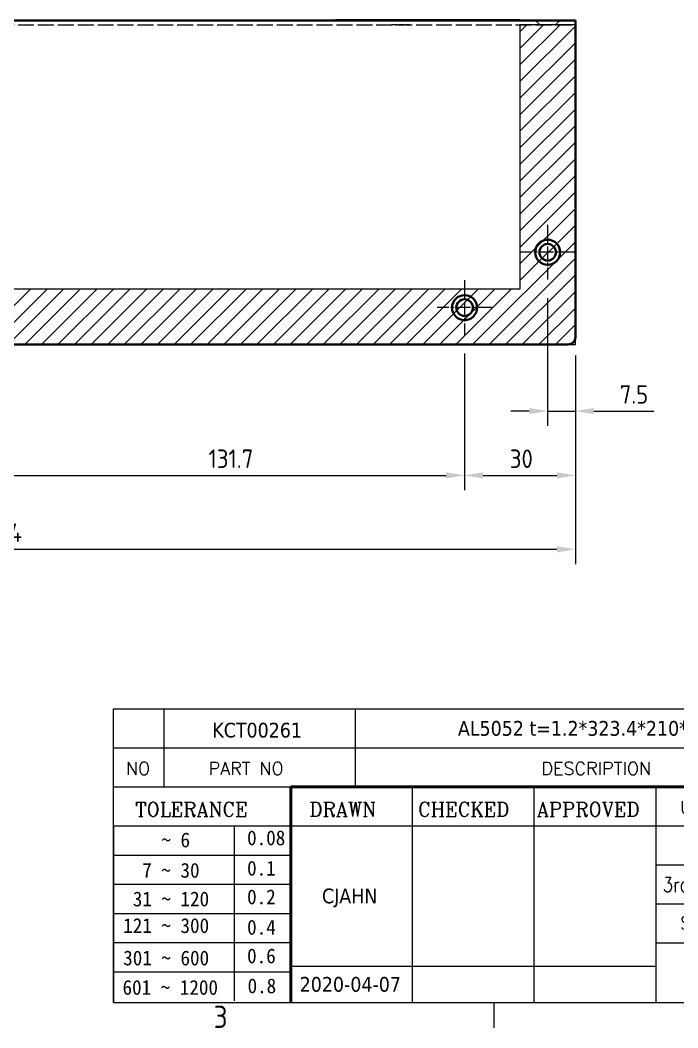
# Model space of a CAD drawing. Header units: millimetres. Extents: x 0 to 1188, y 0 to 840.
# Drawn here: x 762.7 to 940.8, y 13.2 to 286 of the extents above; entities that cross this region are included whole.
import ezdxf
from ezdxf.enums import TextEntityAlignment as Align

# ---------------------------------------------------------------- set-up
doc = ezdxf.new("R2010")
doc.units = ezdxf.units.MM
doc.header["$LTSCALE"] = 2
doc.linetypes.add('CHAIN', pattern=[0.35429999999999995, 0.2362, -0.0295, 0.0591, -0.0295])
doc.linetypes.add('DASHED', pattern=[0.2067, 0.1654, -0.0413])
doc.layers.get('0').update_dxf_attribs({"color": 3, "lineweight": 25})
for name, color, linetype, lineweight in [('가려진 것(ISO)', 2, 'DASHED', 18), ('가시적인 것(ISO)', 3, 'Continuous', 40), ('경계(ISO)', 7, 'Continuous', 25), ('스케치 형상(ISO)', 3, 'Continuous', 25), ('제목(ISO)', 5, 'Continuous', 50), ('중심 표식(ISO)', 1, 'Continuous', 25), ('치수(ISO)', 2, 'Continuous', 25), ('해치(ISO)', 7, 'Continuous', 18)]:
    doc.layers.add(name, color=color, linetype=linetype, lineweight=lineweight)
doc.styles.add('HAN_291', font='')
doc.styles.add('HAN_370', font='', dxfattribs={"width": 2})
doc.styles.add('RC_284', font='ROMANC.shx')
doc.styles.add('RC_287', font='ROMANC.shx')
doc.styles.add('RC_292', font='ROMANC.shx')
doc.styles.add('ROMANT_294', font='romant.shx')
doc.styles.add('문자 텍스트_PSTEK_POSCO', font='isocp.shx')
doc.styles.add('치수 텍스트_PSTEK_POSCO', font='isocp.shx')
doc.styles.add('텍스트 스타일198', font='tahoma.ttf')
doc.styles.add('텍스트 스타일333', font='ROMANC.shx', dxfattribs={"width": 0.800000011920929})
doc.styles.get('HAN_291').set_extended_font_data('GulimChe')
doc.styles.get('HAN_370').set_extended_font_data('GulimChe')
doc.dimstyles.new('치수_PSTEK_POSCO', dxfattribs={"dimscale": 2, "dimtxt": 2.5, "dimasz": 2.5, "dimexe": 2, "dimexo": 2.5, "dimgap": 1, "dimtad": 1, "dimrnd": 1e-08, "dimdsep": 46, "dimtxsty": '치수 텍스트_PSTEK_POSCO', "dimcen": 0.09, "dimdle": 10, "dimclrd": 7, "dimclre": 7, "dimclrt": 2, "dimadec": 1, "dimazin": 2, "dimtfac": 1, "dimtmove": 0, "dimatfit": 3, "dimfxl": 0, "dimtolj": 1, "dimlwd": -1, "dimlwe": -1, "dimarcsym": 0})

# ---------------------------------------------------------------- blocks, each defined once
blk = doc.blocks.new('경계 Default Border')
at = {"layer": '경계(ISO)'}
blk.add_line((445.4999923706055, 10), (445.4999923706055, 6.599999666213989), dxfattribs=at)
at = {"layer": '경계(ISO)', "color": 2, "insert": (407.5435395229536, 6.57139439638704), "char_height": 3.00000011920929, "attachment_point": 7, "style": '문자 텍스트_PSTEK_POSCO'}
blk.add_mtext('3', dxfattribs=at)
blk = doc.blocks.new('제목 블록 PSTEK')
for color, points in [(252, [(317.2195697678507, 17.0593801673321), (322.0326348870767, 21.62682475217465), (322.2781991042243, 21.94392121864296), (317.0471853425802, 16.97985676345368), (318.7512090904202, 16.1899260703855), (316.0018030350395, 12.71868385740789), (316.3356552234328, 13.00206718743325), (318.9235935156908, 16.2694494742633)]), (5, [(321.6183518841322, 17.4193704504104), (319.5281351041078, 18.24969419629727), (322.4505835294948, 22.02344462252142), (317.2195697678507, 17.0593801673321), (318.9235935156908, 16.2694494742633), (316.1741874603099, 12.79820726128571)]), (1, [(324.4839107253602, 19.60711530335299), (325.2419748254881, 19.60711530335299), (325.2419748254881, 20.25857663940324), (321.2266040451076, 20.25857663940324), (321.2266040451076, 19.60711530335299), (321.9846681452406, 19.60711530335299), (321.9846681452406, 15.3430047401139), (324.4839107253602, 15.3430047401139)]), (252, [(321.9846681452406, 19.60711530335299), (321.4042753185749, 19.60711530335299), (321.4042753185749, 19.45905590879572), (321.9846681452406, 19.45905590879572)]), (252, [(324.6615819988275, 19.45905590879572), (325.4196460989604, 19.45905590879572), (325.4196460989604, 20.11051724484596), (325.2419748254881, 20.11051724484596), (325.2419748254881, 19.60711530335299), (324.4839107253602, 19.60711530335299), (324.4839107253602, 15.3430047401139), (322.1623394187076, 15.3430047401139), (322.1623394187076, 15.19494534555726), (324.6615819988275, 15.19494534555726)]), (1, [(329.2277337269622, 20.25857663940324), (325.65654113025, 20.25857663940324), (325.65654113025, 15.3430047401139), (329.3580259941756, 15.3430047401139), (329.3580259941756, 15.9944660761648), (328.1137701654877, 15.9944660761648), (328.1137701654877, 17.56360607323003), (329.2277337269622, 17.56360607323003), (329.2277337269622, 18.25543873810179), (328.1137701654877, 18.25543873810179), (328.1137701654877, 19.60711530335299), (329.2277337269622, 19.60711530335299)]), (252, [(328.2914414389548, 19.45905590879572), (329.4054050004294, 19.45905590879572), (329.4054050004294, 20.11051724484596), (329.2277337269622, 20.11051724484596), (329.2277337269622, 19.60711530335299), (328.1137701654877, 19.60711530335299), (328.1137701654877, 18.25543873810179), (328.2914414389548, 18.25543873810179)]), (1, [(332.3312149849806, 20.25857663940324), (329.8592894925411, 20.25857663940324), (329.8592894925411, 15.3430047401139), (332.3312149849806, 15.3430047401139), (332.3312149849806, 17.4318630164523), (333.0701931098801, 15.3430047401139), (335.4855464857051, 15.3430047401139), (334.2514536401189, 19.30614745124769), (335.4379594596742, 20.25857663940324), (334.3071782107978, 20.25857663940324), (332.3312149849806, 18.99741471888304)]), (252, [(332.5088862584528, 20.1105172448466), (332.3312149849806, 20.1105172448466), (332.3312149849806, 18.99741471888368), (332.5088862584528, 19.11081371413894)]), (252, [(335.6156307331414, 20.11051724484596), (335.2535118015555, 20.11051724484596), (334.2514536401189, 19.30614745124769), (335.4855464857051, 15.3430047401139), (333.1954852176545, 15.3430047401139), (333.2478643833523, 15.19494534555726), (335.6632177591723, 15.19494534555726), (334.4291249135862, 19.15808805669106)]), (252, [(328.2914414389548, 17.41554667867274), (329.4054050004294, 17.41554667867274), (329.4054050004294, 18.10737934354514), (329.2277337269622, 18.10737934354514), (329.2277337269622, 17.56360607323003), (328.1137701654877, 17.56360607323003), (328.1137701654877, 15.9944660761648), (328.2914414389548, 15.9944660761648)]), (252, [(332.5088862584528, 16.92964231796647), (332.3312149849806, 17.43186301645164), (332.3312149849806, 15.3430047401139), (330.0369607660135, 15.3430047401139), (330.0369607660135, 15.19494534555726), (332.5088862584528, 15.19494534555726)]), (252, [(329.5356972676428, 15.8464066816075), (329.3580259941756, 15.8464066816075), (329.3580259941756, 15.3430047401139), (325.8342124037171, 15.3430047401139), (325.8342124037171, 15.19494534555726), (329.5356972676428, 15.19494534555726)])]:
    blk.add_hatch(color=color).paths.add_polyline_path(points)
h = blk.add_hatch(color=1)
edge = h.paths.add_edge_path(flags=0)
edge.add_line((314.2242174273352, 19.60711530335299), (314.2242174273352, 17.00126995915134))
edge.add_line((314.2242174273352, 17.00126995915134), (314.3485873187598, 17.00126995915134))
edge.add_arc((314.3485873187598, 17.6527312952023), 0.6514613360509371, 270, 360)
edge.add_line((315.0000486548106, 17.6527312952023), (315.0000486548106, 18.95565396730211))
edge.add_arc((314.3485873187598, 18.95565396730212), 0.6514613360508712, 0, 90)
edge.add_line((314.3485873187598, 19.60711530335299), (314.2242174273352, 19.60711530335299))
edge = h.paths.add_edge_path()
edge.add_arc((314.9847713324306, 18.28938669179658), 1.969189947606664, 269.9999999999959, 450)
edge.add_line((314.9847713324306, 20.25857663940318), (311.7664314776902, 20.25857663940324))
edge.add_line((311.7664314776902, 20.25857663940324), (311.7664314776902, 15.3430047401139))
edge.add_line((311.7664314776902, 15.3430047401139), (314.2242174273352, 15.3430047401139))
edge.add_line((314.2242174273352, 15.3430047401139), (314.2242174273352, 16.32019674418991))
edge.add_line((314.2242174273352, 16.32019674418991), (314.9847713324307, 16.32019674418991))
h = blk.add_hatch(color=252)
edge = h.paths.add_edge_path()
edge.add_arc((314.9847713324309, 18.28938669179657), 1.969189947606666, 270, 406.8278729790604)
edge.add_arc((315.1624426058984, 18.1413272972396), 1.969189947606962, -90, 53.560984836317004, ccw=False)
edge.add_line((315.1624426058984, 16.17213734963263), (314.4018887008024, 16.17213734963263))
edge.add_line((314.4018887008024, 16.17213734963263), (314.4018887008024, 15.19494534555726))
edge.add_line((314.4018887008024, 15.19494534555726), (311.9441027511573, 15.19494534555726))
edge.add_line((311.9441027511573, 15.19494534555726), (311.9441027511573, 15.3430047401139))
edge.add_line((311.9441027511573, 15.3430047401139), (314.2242174273352, 15.3430047401139))
edge.add_line((314.2242174273352, 15.3430047401139), (314.2242174273352, 16.32019674418991))
edge.add_line((314.2242174273352, 16.32019674418991), (314.9847713324309, 16.32019674418991))
h = blk.add_hatch(color=252)
edge = h.paths.add_edge_path()
edge.add_line((314.4018887008024, 19.45905590879572), (314.5262585922315, 19.45905590879572))
edge.add_arc((314.5262585922314, 18.80759457274939), 0.6514613360463194, 60.4189348879147, 90.00000000000318, ccw=False)
edge.add_arc((314.3485873187602, 18.95565396730057), 0.6514613360524251, 39.96992292766206, 90.00000000009999)
edge.add_line((314.3485873187591, 19.60711530335307), (314.2242174273352, 19.60711530335298))
edge.add_line((314.2242174273352, 19.60711530335299), (314.2242174273352, 17.00126995915134))
edge.add_line((314.2242174273352, 17.00126995915134), (314.3485873187591, 17.00126995915134))
edge.add_arc((314.3485873187568, 17.652731295233), 0.6514613360816299, 270.0000000002, 274.6930825552478)
edge.add_line((314.4018887008024, 17.0034541317032), (314.4018887008024, 19.45905590879572))
at = {"layer": '해치(ISO)'}
h = blk.add_hatch(color=140, dxfattribs=at)
edge = h.paths.add_edge_path()
edge.add_ellipse((330.3660919371412, 20.15576403068321), major_axis=(9.100907360794343, 0), ratio=0.4069904968023172, start_angle=301.3098473703837, end_angle=507.7436900681698)
edge.add_ellipse((331.5340919371412, 20.4634168429492), major_axis=(-9.82350664112931, 0), ratio=0.3942600559756514, start_angle=111.51207141178469, end_angle=334.47025347086895, ccw=False)
edge.add_line((335.1363447531188, 16.8601935978785), (335.0955236905705, 16.99119398620872))
at = {"color": 180}
for p, q in [((182.475792979055, 11.79100474011392), (182.4757929790549, 51.56524660363496)), ((182.4757929790549, 51.56524660363496), (372.4757929537551, 51.56524660363496)), ((189.2651435055721, 51.56524660363496), (189.2651435055722, 41.00524660363494)), ((215.2152739891528, 41.00524660363494), (215.2152739891528, 51.56524660363496)), ((280.8758854511282, 51.56524660363496), (280.8758854511282, 41.00524660363494)), ((310.0881549537552, 51.56524660363496), (310.0881549537553, 41.00524660363494)), ((316.9044520275131, 51.56524660363496), (316.9044520275127, 41.00524660363494)), ((338.4566026226726, 51.56524660363496), (338.4566026226727, 41.00524660363494)), ((372.4757929537551, 51.56524660363496), (372.4757929537551, 11.79100474011389)), ((182.475792979055, 46.2852466036349), (372.4757929537551, 46.28524660363492)), ((182.475792979055, 41.00524660363493), (206.451475290024, 41.00524660363493)), ((222.9401812389276, 11.79100474011392), (222.9401812389276, 41.00524660363494)), ((239.4288871878316, 11.79100474011392), (239.4288871878316, 41.00524660363494)), ((255.9175931367356, 11.79100474011392), (255.9175931367356, 41.00524660363494)), ((268.6918866058747, 41.00524660363494), (268.6918866058747, 30.44524660363498)), ((280.8758854511282, 41.00524660363494), (280.8758854511282, 25.16524660363502)), ((310.088154953755, 41.00524660363494), (310.088154953755, 11.79100474011392)), ((182.475792979055, 35.72524660363497), (206.451475290024, 35.72524660363497)), ((198.8621818849491, 12.02524660363491), (198.8621818849491, 35.72524660363497)), ((206.451475290024, 35.72524660363497), (372.4757929537551, 35.72524660363497)), ((182.475792979055, 31.77524660363492), (206.451475290024, 31.77524660363492)), ((255.917593136736, 30.44524660363498), (372.4757929537552, 30.44524660363501)), ((182.475792979055, 27.82524660363487), (206.451475290024, 27.82524660363487)), ((255.9175931367359, 25.16524660363502), (372.4757929537552, 25.165246603635)), ((268.6918866058744, 25.16524660363502), (268.6918866058744, 11.79100474011392)), ((182.475792979055, 23.87524660363505), (206.451475290024, 23.87524660363505)), ((182.475792979055, 19.92524660363478), (206.451475290024, 19.92524660363478)), ((255.9175931367359, 19.88524660363481), (310.0881549537553, 19.88524660363481)), ((206.451475290024, 16.74100474011396), (255.9175931367359, 16.74100474011396)), ((182.475792979055, 15.97524660363496), (206.451475290024, 15.97524660363496)), ((182.475792979055, 11.79100474011392), (372.4757929537551, 11.79100474011389))]:
    blk.add_line(p, q, dxfattribs=at)
at = {"color": 7, "lineweight": 50}
for p, q in [((206.4514752900237, 11.79100474011392), (206.4514752900237, 41.00524660363494)), ((206.451475290024, 41.00524660363494), (372.4757929537551, 41.00524660363496))]:
    blk.add_line(p, q, dxfattribs=at)
at = {"color": 7}
for p, q in [((322.2781991042243, 21.94392121864296), (317.0471853425802, 16.97985676345368)), ((322.4505835294948, 22.02344462252142), (317.2195697678507, 17.0593801673321)), ((319.5281351041078, 18.24969419629727), (322.4505835294948, 22.02344462252142)), ((322.0326348870767, 21.62682475217465), (322.2781991042243, 21.94392121864296)), ((317.2195697678507, 17.0593801673321), (322.0326348870767, 21.62682475217465)), ((311.7664314776902, 20.25900474011391), (311.7664314776902, 15.34300474011391)), ((314.9847713324309, 20.25857663940324), (311.7664314776902, 20.25857663940324)), ((314.9847713324309, 20.25857663940324), (311.7664314776902, 20.25857663940324)), ((311.7664314776902, 20.25857663940324), (311.7664314776902, 15.3430047401139)), ((314.2242174273352, 17.00126995915134), (314.2242174273352, 19.60711530335299)), ((314.2242174273352, 19.60711530335299), (314.3485873187591, 19.60711530335299)), ((314.3485873187591, 19.60711530335299), (314.2242174273352, 19.60711530335299)), ((314.2242174273352, 19.60711530335299), (314.2242174273352, 17.00126995915134)), ((314.2242174273352, 17.00126995915134), (314.2242174273352, 19.60711530335299)), ((314.2242174273352, 19.60711530335299), (314.3485873187591, 19.60711530335299)), ((314.4018887008024, 19.45905590879572), (314.5262585922314, 19.45905590879572)), ((314.4018887008024, 17.0034541317032), (314.4018887008024, 19.45905590879572)), ((325.2419748254881, 20.25857663940324), (321.2266040451076, 20.25857663940324)), ((321.2266040451076, 20.25857663940324), (321.2266040451076, 19.60711530335299)), ((325.2419748254881, 20.25857663940324), (321.2266040451076, 20.25857663940324)), ((321.2266040451076, 20.25857663940324), (321.2266040451076, 19.60711530335299)), ((321.2266040451076, 19.60711530335299), (321.9846681452406, 19.60711530335299)), ((321.2266040451076, 19.60711530335299), (321.9846681452406, 19.60711530335299)), ((321.4042753185749, 19.60711530335299), (321.4042753185749, 19.45905590879572)), ((321.9846681452406, 19.60711530335299), (321.4042753185749, 19.60711530335299)), ((321.4042753185749, 19.45905590879572), (321.9846681452406, 19.45905590879572)), ((321.9846681452406, 19.60711530335299), (321.9846681452406, 15.3430047401139)), ((321.9846681452406, 19.45905590879572), (321.9846681452406, 19.60711530335299)), ((321.9846681452406, 19.60711530335299), (321.9846681452406, 15.3430047401139)), ((324.4839107253602, 19.60711530335299), (325.2419748254881, 19.60711530335299)), ((324.4839107253602, 15.3430047401139), (324.4839107253602, 19.60711530335299)), ((325.2419748254881, 19.60711530335299), (324.4839107253602, 19.60711530335299)), ((324.4839107253602, 19.60711530335299), (324.4839107253602, 15.3430047401139)), ((324.4839107253602, 19.60711530335299), (325.2419748254881, 19.60711530335299)), ((324.4839107253602, 15.3430047401139), (324.4839107253602, 19.60711530335299)), ((324.6615819988275, 19.45905590879572), (325.4196460989604, 19.45905590879572)), ((324.6615819988275, 15.19494534555726), (324.6615819988275, 19.45905590879572)), ((325.2419748254881, 19.60711530335299), (325.2419748254881, 20.25857663940324)), ((325.2419748254881, 19.60711530335299), (325.2419748254881, 20.25857663940324)), ((325.4196460989604, 20.11051724484596), (325.2419748254881, 20.11051724484596)), ((325.2419748254881, 20.11051724484596), (325.2419748254881, 19.60711530335299)), ((325.4196460989604, 19.45905590879572), (325.4196460989604, 20.11051724484596)), ((329.2277337269622, 20.25857663940324), (325.65654113025, 20.25857663940324)), ((325.65654113025, 20.25857663940324), (325.65654113025, 15.3430047401139)), ((325.65654113025, 20.25857663940324), (325.65654113025, 15.3430047401139)), ((329.2277337269622, 20.25857663940324), (325.65654113025, 20.25857663940324)), ((328.1137701654877, 18.25543873810179), (328.1137701654877, 19.60711530335299)), ((328.1137701654877, 19.60711530335299), (329.2277337269622, 19.60711530335299)), ((329.2277337269622, 19.60711530335299), (328.1137701654877, 19.60711530335299)), ((328.1137701654877, 19.60711530335299), (328.1137701654877, 18.25543873810179)), ((328.1137701654877, 18.25543873810179), (328.1137701654877, 19.60711530335299)), ((328.1137701654877, 19.60711530335299), (329.2277337269622, 19.60711530335299)), ((328.2914414389548, 18.25543873810179), (328.2914414389548, 19.45905590879572)), ((328.2914414389548, 19.45905590879572), (329.4054050004294, 19.45905590879572)), ((329.2277337269622, 19.60711530335299), (329.2277337269622, 20.25857663940324)), ((329.2277337269622, 19.60711530335299), (329.2277337269622, 20.25857663940324)), ((329.4054050004294, 20.11051724484596), (329.2277337269622, 20.11051724484596)), ((329.2277337269622, 20.11051724484596), (329.2277337269622, 19.60711530335299)), ((329.4054050004294, 19.45905590879572), (329.4054050004294, 20.11051724484596)), ((332.3312149849806, 20.25857663940324), (329.8592894925411, 20.25857663940324)), ((329.8592894925411, 20.25857663940324), (329.8592894925411, 15.3430047401139)), ((329.8592894925411, 20.25857663940324), (329.8592894925411, 15.3430047401139)), ((332.3312149849806, 20.25857663940324), (329.8592894925411, 20.25857663940324)), ((334.3071782107978, 20.25857663940324), (332.3312149849806, 18.99741471888304)), ((332.3312149849806, 18.99741471888304), (332.3312149849806, 20.25857663940324)), ((334.3071782107978, 20.25857663940324), (332.3312149849806, 18.99741471888304)), ((332.3312149849806, 18.99741471888304), (332.3312149849806, 20.25857663940324)), ((332.5088862584528, 20.1105172448466), (332.3312149849806, 20.1105172448466)), ((332.3312149849806, 20.1105172448466), (332.3312149849806, 18.99741471888368)), ((332.3312149849806, 18.99741471888368), (332.5088862584528, 19.11081371413894)), ((332.5088862584528, 19.11081371413894), (332.5088862584528, 20.1105172448466)), ((334.2514536401189, 19.30614745124769), (335.4379594596742, 20.25857663940324)), ((334.2514536401189, 19.30614745124769), (335.4379594596742, 20.25857663940324)), ((335.2535118015555, 20.11051724484596), (334.2514536401189, 19.30614745124769)), ((335.4855464857051, 15.3430047401139), (334.2514536401189, 19.30614745124769)), ((334.2514536401189, 19.30614745124769), (335.4855464857051, 15.3430047401139)), ((335.4855464857051, 15.3430047401139), (334.2514536401189, 19.30614745124769)), ((335.4379594596742, 20.25857663940324), (334.3071782107978, 20.25857663940324)), ((335.4379594596742, 20.25857663940324), (334.3071782107978, 20.25857663940324)), ((334.4291249135862, 19.15808805669104), (335.6156307331414, 20.11051724484596)), ((335.6632177591723, 15.19494534555726), (334.4291249135862, 19.15808805669104)), ((335.6156307331414, 20.11051724484596), (335.2535118015555, 20.11051724484596)), ((315.0000486548106, 18.95565396730275), (315.0000486548106, 17.65273129520161)), ((315.0000486548106, 18.95565396730275), (315.0000486548106, 17.65273129520161)), ((321.6183518841322, 17.4193704504104), (319.5281351041078, 18.24969419629727)), ((329.2277337269622, 18.25543873810179), (328.1137701654877, 18.25543873810179)), ((328.1137701654877, 18.25543873810179), (328.2914414389548, 18.25543873810179)), ((329.2277337269622, 18.25543873810179), (328.1137701654877, 18.25543873810179)), ((329.2277337269622, 17.56360607323003), (329.2277337269622, 18.25543873810179)), ((329.2277337269622, 17.56360607323003), (329.2277337269622, 18.25543873810179)), ((329.4054050004294, 18.10737934354514), (329.2277337269622, 18.10737934354514)), ((329.2277337269622, 18.10737934354514), (329.2277337269622, 17.56360607323003)), ((329.4054050004294, 17.41554667867274), (329.4054050004294, 18.10737934354514)), ((314.3485873187591, 17.00126995915134), (314.2242174273352, 17.00126995915134)), ((314.2242174273352, 17.00126995915134), (314.3485873187591, 17.00126995915134)), ((314.3485873187591, 17.00126995915134), (314.2242174273352, 17.00126995915134)), ((316.1741874603099, 12.79820726128571), (321.6183518841322, 17.4193704504104)), ((317.0471853425802, 16.97985676345368), (318.7512090904202, 16.1899260703855)), ((318.9235935156908, 16.2694494742633), (317.2195697678507, 17.0593801673321)), ((317.2195697678507, 17.0593801673321), (318.9235935156908, 16.2694494742633)), ((328.1137701654877, 17.56360607323003), (329.2277337269622, 17.56360607323003)), ((328.1137701654877, 15.9944660761648), (328.1137701654877, 17.56360607323003)), ((329.2277337269622, 17.56360607323003), (328.1137701654877, 17.56360607323003)), ((328.1137701654877, 17.56360607323003), (328.1137701654877, 15.9944660761648)), ((328.1137701654877, 17.56360607323003), (329.2277337269622, 17.56360607323003)), ((328.1137701654877, 15.9944660761648), (328.1137701654877, 17.56360607323003)), ((328.2914414389548, 15.9944660761648), (328.2914414389548, 17.41554667867274)), ((328.2914414389548, 17.41554667867274), (329.4054050004294, 17.41554667867274)), ((332.3312149849806, 17.4318630164523), (333.0701931098801, 15.3430047401139)), ((332.3312149849806, 15.3430047401139), (332.3312149849806, 17.4318630164523)), ((332.5088862584528, 16.92964231796647), (332.3312149849806, 17.43186301645164)), ((332.3312149849806, 17.43186301645164), (332.3312149849806, 15.3430047401139)), ((332.3312149849806, 17.4318630164523), (333.0701931098801, 15.3430047401139)), ((332.3312149849806, 15.3430047401139), (332.3312149849806, 17.4318630164523)), ((332.5088862584528, 15.19494534555726), (332.5088862584528, 16.92964231796647)), ((345.0447381189468, 17.50375595811051), (344.9867755289346, 17.689895936919)), ((311.7664314776902, 15.3430047401139), (314.2242174273352, 15.3430047401139)), ((311.7664314776902, 15.3430047401139), (314.2242174273352, 15.3430047401139)), ((314.2242174273352, 15.3430047401139), (311.9441027511573, 15.3430047401139)), ((311.9441027511573, 15.3430047401139), (311.9441027511573, 15.19494534555726)), ((311.9441027511573, 15.19494534555726), (314.4018887008024, 15.19494534555726)), ((314.2242174273352, 16.32019674418991), (314.9847713324309, 16.32019674418991)), ((314.2242174273352, 15.3430047401139), (314.2242174273352, 16.32019674418991)), ((314.9847713324309, 16.32019674418991), (314.2242174273352, 16.32019674418991)), ((314.2242174273352, 16.32019674418991), (314.2242174273352, 15.3430047401139)), ((314.2242174273352, 16.32019674418991), (314.9847713324309, 16.32019674418991)), ((314.2242174273352, 15.3430047401139), (314.2242174273352, 16.32019674418991)), ((314.4018887008024, 16.17213734963263), (315.162442605898, 16.17213734963263)), ((314.4018887008024, 15.19494534555726), (314.4018887008024, 16.17213734963263)), ((318.7512090904202, 16.1899260703855), (316.0018030350395, 12.71868385740789)), ((318.9235935156908, 16.2694494742633), (316.1741874603099, 12.79820726128571)), ((316.3356552234328, 13.00206718743325), (318.9235935156908, 16.2694494742633)), ((321.9846681452406, 15.3430047401139), (324.4839107253602, 15.3430047401139)), ((321.9846681452406, 15.3430047401139), (324.4839107253602, 15.3430047401139)), ((324.4839107253602, 15.3430047401139), (322.1623394187076, 15.3430047401139)), ((322.1623394187076, 15.3430047401139), (322.1623394187076, 15.19494534555726)), ((322.1623394187076, 15.19494534555726), (324.6615819988275, 15.19494534555726)), ((325.65654113025, 15.3430047401139), (329.3580259941756, 15.3430047401139)), ((325.65654113025, 15.3430047401139), (329.3580259941756, 15.3430047401139)), ((329.3580259941756, 15.3430047401139), (325.8342124037171, 15.3430047401139)), ((325.8342124037171, 15.3430047401139), (325.8342124037171, 15.19494534555726)), ((325.8342124037171, 15.19494534555726), (329.5356972676428, 15.19494534555726)), ((329.3580259941756, 15.9944660761648), (328.1137701654877, 15.9944660761648)), ((328.1137701654877, 15.9944660761648), (328.2914414389548, 15.9944660761648)), ((329.3580259941756, 15.9944660761648), (328.1137701654877, 15.9944660761648)), ((329.3580259941756, 15.3430047401139), (329.3580259941756, 15.9944660761648)), ((329.3580259941756, 15.3430047401139), (329.3580259941756, 15.9944660761648)), ((329.5356972676428, 15.8464066816075), (329.3580259941756, 15.8464066816075)), ((329.3580259941756, 15.8464066816075), (329.3580259941756, 15.3430047401139)), ((329.5356972676428, 15.19494534555726), (329.5356972676428, 15.8464066816075)), ((329.8592894925411, 15.3430047401139), (332.3312149849806, 15.3430047401139)), ((329.8592894925411, 15.3430047401139), (332.3312149849806, 15.3430047401139)), ((332.3312149849806, 15.3430047401139), (330.0369607660135, 15.3430047401139)), ((330.0369607660135, 15.3430047401139), (330.0369607660135, 15.19494534555726)), ((330.0369607660135, 15.19494534555726), (332.5088862584528, 15.19494534555726)), ((333.0701931098801, 15.3430047401139), (335.4855464857051, 15.3430047401139)), ((333.0701931098801, 15.3430047401139), (335.4855464857051, 15.3430047401139)), ((335.4855464857051, 15.3430047401139), (333.1954852176545, 15.3430047401139)), ((333.1954852176545, 15.3430047401139), (333.2478643833523, 15.19494534555726)), ((333.2478643833523, 15.19494534555726), (335.6632177591723, 15.19494534555726)), ((316.0018030350395, 12.71868385740789), (316.3356552234328, 13.00206718743325))]:
    blk.add_line(p, q, dxfattribs=at)
at = {"color": 5}
for p, q in [((322.4505835294948, 22.02344462252142), (317.2195697678507, 17.0593801673321)), ((319.5281351041078, 18.24969419629727), (322.4505835294948, 22.02344462252142)), ((321.6183518841322, 17.4193704504104), (319.5281351041078, 18.24969419629727)), ((316.1741874603099, 12.79820726128571), (321.6183518841322, 17.4193704504104)), ((317.2195697678507, 17.0593801673321), (318.9235935156908, 16.2694494742633)), ((318.9235935156908, 16.2694494742633), (316.1741874603099, 12.79820726128571))]:
    blk.add_line(p, q, dxfattribs=at)
at = {"color": 1}
for p, q in [((314.9847713324309, 20.25857663940324), (311.7664314776902, 20.25857663940324)), ((311.7664314776902, 20.25857663940324), (311.7664314776902, 15.3430047401139)), ((314.2242174273352, 17.00126995915134), (314.2242174273352, 19.60711530335299)), ((314.2242174273352, 19.60711530335299), (314.3485873187591, 19.60711530335299)), ((325.2419748254881, 20.25857663940324), (321.2266040451076, 20.25857663940324)), ((321.2266040451076, 20.25857663940324), (321.2266040451076, 19.60711530335299)), ((321.2266040451076, 19.60711530335299), (321.9846681452406, 19.60711530335299)), ((321.9846681452406, 19.60711530335299), (321.9846681452406, 15.3430047401139)), ((324.4839107253602, 19.60711530335299), (325.2419748254881, 19.60711530335299)), ((324.4839107253602, 15.3430047401139), (324.4839107253602, 19.60711530335299)), ((325.2419748254881, 19.60711530335299), (325.2419748254881, 20.25857663940324)), ((329.2277337269622, 20.25857663940324), (325.65654113025, 20.25857663940324)), ((325.65654113025, 20.25857663940324), (325.65654113025, 15.3430047401139)), ((328.1137701654877, 18.25543873810179), (328.1137701654877, 19.60711530335299)), ((328.1137701654877, 19.60711530335299), (329.2277337269622, 19.60711530335299)), ((329.2277337269622, 19.60711530335299), (329.2277337269622, 20.25857663940324)), ((332.3312149849806, 20.25857663940324), (329.8592894925411, 20.25857663940324)), ((329.8592894925411, 20.25857663940324), (329.8592894925411, 15.3430047401139)), ((334.3071782107978, 20.25857663940324), (332.3312149849806, 18.99741471888304)), ((332.3312149849806, 18.99741471888304), (332.3312149849806, 20.25857663940324)), ((334.2514536401189, 19.30614745124769), (335.4379594596742, 20.25857663940324)), ((335.4855464857051, 15.3430047401139), (334.2514536401189, 19.30614745124769)), ((335.4379594596742, 20.25857663940324), (334.3071782107978, 20.25857663940324)), ((315.0000486548106, 18.95565396730275), (315.0000486548106, 17.65273129520161)), ((329.2277337269622, 18.25543873810179), (328.1137701654877, 18.25543873810179)), ((329.2277337269622, 17.56360607323003), (329.2277337269622, 18.25543873810179)), ((314.3485873187591, 17.00126995915134), (314.2242174273352, 17.00126995915134)), ((328.1137701654877, 17.56360607323003), (329.2277337269622, 17.56360607323003)), ((328.1137701654877, 15.9944660761648), (328.1137701654877, 17.56360607323003)), ((332.3312149849806, 17.4318630164523), (333.0701931098801, 15.3430047401139)), ((332.3312149849806, 15.3430047401139), (332.3312149849806, 17.4318630164523)), ((311.7664314776902, 15.3430047401139), (314.2242174273352, 15.3430047401139)), ((314.2242174273352, 16.32019674418991), (314.9847713324309, 16.32019674418991)), ((314.2242174273352, 15.3430047401139), (314.2242174273352, 16.32019674418991)), ((321.9846681452406, 15.3430047401139), (324.4839107253602, 15.3430047401139)), ((325.65654113025, 15.3430047401139), (329.3580259941756, 15.3430047401139)), ((329.3580259941756, 15.9944660761648), (328.1137701654877, 15.9944660761648)), ((329.3580259941756, 15.3430047401139), (329.3580259941756, 15.9944660761648)), ((329.8592894925411, 15.3430047401139), (332.3312149849806, 15.3430047401139)), ((333.0701931098801, 15.3430047401139), (335.4855464857051, 15.3430047401139))]:
    blk.add_line(p, q, dxfattribs=at)
at = {"color": 7}
for centre, radius, start, end in [((314.3485873187598, 18.95565396730211), 0.6514613360508712, 0, 90), ((314.3485873187602, 18.95565396730057), 0.6514613360524251, 39.96992292766117, 90), ((314.3485873187598, 18.95565396730212), 0.6514613360508712, 0, 90), ((314.5262585922314, 18.80759457274939), 0.6514613360463193, 60.41893488791137, 90), ((314.9847713324309, 18.28938669179658), 1.969189947606665, 270, 90), ((314.9847713324309, 18.28938669179658), 1.969189947606665, 270, 90), ((314.9847713324307, 18.2893866917965), 1.969189947606594, 270, 46.82787297909833), ((315.1624426058984, 18.1413272972396), 1.969189947606961, 270, 53.56098483636067), ((314.3485873187597, 17.65273129520228), 0.6514613360509381, 270, 0), ((314.3485873187598, 17.6527312952023), 0.6514613360509381, 270, 0), ((314.3485873187568, 17.652731295233), 0.6514613360816299, 270, 274.6930825552478)]:
    blk.add_arc(centre, radius, start, end, dxfattribs=at)
at = {"color": 1}
for centre, radius, start, end in [((314.3485873187598, 18.95565396730211), 0.6514613360508712, 0, 90), ((314.9847713324309, 18.28938669179657), 1.969189947606665, 270, 90), ((314.3485873187598, 17.6527312952023), 0.6514613360509381, 270, 0)]:
    blk.add_arc(centre, radius, start, end, dxfattribs=at)
at = {"layer": '제목(ISO)', "lineweight": 18}
blk.add_line((182.475792979055, 35.72500474011393), (182.475792979055, 11.79100474011392), dxfattribs=at)
at = {"layer": '제목(ISO)'}
for p, q in [((322.2781991042243, 21.94392121864296), (317.0471853425802, 16.97985676345368)), ((322.4505835294948, 22.02344462252142), (317.2195697678507, 17.0593801673321)), ((319.5281351041078, 18.24969419629727), (322.4505835294948, 22.02344462252142)), ((322.0326348870767, 21.62682475217465), (322.2781991042243, 21.94392121864296)), ((317.2195697678507, 17.0593801673321), (322.0326348870767, 21.62682475217465)), ((314.9847713324306, 20.25857663940324), (311.7664314776902, 20.25857663940324)), ((311.7664314776902, 20.25857663940324), (311.7664314776902, 15.3430047401139)), ((314.2242174273352, 17.00126995915134), (314.2242174273352, 19.60711530335299)), ((314.2242174273352, 19.60711530335299), (314.3485873187598, 19.60711530335299)), ((314.3485873187591, 19.60711530335299), (314.2242174273352, 19.60711530335299)), ((314.2242174273352, 19.60711530335299), (314.2242174273352, 17.00126995915134)), ((314.4018887008024, 19.45905590879572), (314.5262585922314, 19.45905590879572)), ((314.4018887008024, 17.0034541317032), (314.4018887008024, 19.45905590879572)), ((325.2419748254881, 20.25857663940324), (321.2266040451076, 20.25857663940324)), ((321.2266040451076, 20.25857663940324), (321.2266040451076, 19.60711530335299)), ((321.2266040451076, 19.60711530335299), (321.9846681452406, 19.60711530335299)), ((321.9846681452406, 19.60711530335299), (321.4042753185749, 19.60711530335299)), ((321.4042753185749, 19.60711530335299), (321.4042753185749, 19.45905590879572)), ((321.4042753185749, 19.45905590879572), (321.9846681452406, 19.45905590879572)), ((321.9846681452406, 19.60711530335299), (321.9846681452406, 15.3430047401139)), ((321.9846681452406, 19.45905590879572), (321.9846681452406, 19.60711530335299)), ((324.4839107253602, 19.60711530335299), (325.2419748254881, 19.60711530335299)), ((324.4839107253602, 15.3430047401139), (324.4839107253602, 19.60711530335299)), ((325.2419748254881, 19.60711530335299), (324.4839107253602, 19.60711530335299)), ((324.4839107253602, 19.60711530335299), (324.4839107253602, 15.3430047401139)), ((324.6615819988275, 19.45905590879572), (325.4196460989604, 19.45905590879572)), ((324.6615819988275, 15.19494534555726), (324.6615819988275, 19.45905590879572)), ((325.2419748254881, 19.60711530335299), (325.2419748254881, 20.25857663940324)), ((325.4196460989604, 20.11051724484596), (325.2419748254881, 20.11051724484596)), ((325.2419748254881, 20.11051724484596), (325.2419748254881, 19.60711530335299)), ((325.4196460989604, 19.45905590879572), (325.4196460989604, 20.11051724484596)), ((329.2277337269622, 20.25857663940324), (325.65654113025, 20.25857663940324)), ((325.65654113025, 20.25857663940324), (325.65654113025, 15.3430047401139)), ((328.1137701654877, 18.25543873810179), (328.1137701654877, 19.60711530335299)), ((328.1137701654877, 19.60711530335299), (329.2277337269622, 19.60711530335299)), ((329.2277337269622, 19.60711530335299), (328.1137701654877, 19.60711530335299)), ((328.1137701654877, 19.60711530335299), (328.1137701654877, 18.25543873810179)), ((328.2914414389548, 19.45905590879572), (329.4054050004294, 19.45905590879572)), ((328.2914414389548, 18.25543873810179), (328.2914414389548, 19.45905590879572)), ((329.2277337269622, 19.60711530335299), (329.2277337269622, 20.25857663940324)), ((329.4054050004294, 20.11051724484596), (329.2277337269622, 20.11051724484596)), ((329.2277337269622, 20.11051724484596), (329.2277337269622, 19.60711530335299)), ((329.4054050004294, 19.45905590879572), (329.4054050004294, 20.11051724484596)), ((332.3312149849806, 20.25857663940324), (329.8592894925411, 20.25857663940324)), ((329.8592894925411, 20.25857663940324), (329.8592894925411, 15.3430047401139)), ((334.3071782107978, 20.25857663940324), (332.3312149849806, 18.99741471888304)), ((332.3312149849806, 18.99741471888304), (332.3312149849806, 20.25857663940324)), ((332.5088862584528, 20.1105172448466), (332.3312149849806, 20.1105172448466)), ((332.3312149849806, 20.1105172448466), (332.3312149849806, 18.99741471888368)), ((332.3312149849806, 18.99741471888368), (332.5088862584528, 19.11081371413894)), ((332.5088862584528, 19.11081371413894), (332.5088862584528, 20.1105172448466)), ((334.2514536401189, 19.30614745124769), (335.4379594596742, 20.25857663940324)), ((335.2535118015555, 20.11051724484596), (334.2514536401189, 19.30614745124769)), ((335.4855464857051, 15.3430047401139), (334.2514536401189, 19.30614745124769)), ((334.2514536401189, 19.30614745124769), (335.4855464857051, 15.3430047401139)), ((335.4379594596742, 20.25857663940324), (334.3071782107978, 20.25857663940324)), ((334.4291249135862, 19.15808805669106), (335.6156307331414, 20.11051724484596)), ((335.6632177591723, 15.19494534555726), (334.4291249135862, 19.15808805669106)), ((335.6156307331414, 20.11051724484596), (335.2535118015555, 20.11051724484596)), ((315.0000486548106, 18.95565396730211), (315.0000486548106, 17.6527312952023)), ((321.6183518841322, 17.4193704504104), (319.5281351041078, 18.24969419629727)), ((329.2277337269622, 18.25543873810179), (328.1137701654877, 18.25543873810179)), ((328.1137701654877, 18.25543873810179), (328.2914414389548, 18.25543873810179)), ((329.2277337269622, 17.56360607323003), (329.2277337269622, 18.25543873810179)), ((329.4054050004294, 18.10737934354514), (329.2277337269622, 18.10737934354514)), ((329.2277337269622, 18.10737934354514), (329.2277337269622, 17.56360607323003)), ((329.4054050004294, 17.41554667867274), (329.4054050004294, 18.10737934354514)), ((314.3485873187598, 17.00126995915134), (314.2242174273352, 17.00126995915134)), ((314.2242174273352, 17.00126995915134), (314.3485873187591, 17.00126995915134)), ((316.1741874603099, 12.79820726128571), (321.6183518841322, 17.4193704504104)), ((317.0471853425802, 16.97985676345368), (318.7512090904202, 16.1899260703855)), ((317.2195697678507, 17.0593801673321), (318.9235935156908, 16.2694494742633)), ((318.9235935156908, 16.2694494742633), (317.2195697678507, 17.0593801673321)), ((328.1137701654877, 15.9944660761648), (328.1137701654877, 17.56360607323003)), ((328.1137701654877, 17.56360607323003), (329.2277337269622, 17.56360607323003)), ((329.2277337269622, 17.56360607323003), (328.1137701654877, 17.56360607323003)), ((328.1137701654877, 17.56360607323003), (328.1137701654877, 15.9944660761648)), ((328.2914414389548, 17.41554667867274), (329.4054050004294, 17.41554667867274)), ((328.2914414389548, 15.9944660761648), (328.2914414389548, 17.41554667867274)), ((332.3312149849806, 15.3430047401139), (332.3312149849806, 17.4318630164523)), ((332.3312149849806, 17.4318630164523), (333.0701931098801, 15.3430047401139)), ((332.5088862584528, 16.92964231796647), (332.3312149849806, 17.43186301645164)), ((332.3312149849806, 17.43186301645164), (332.3312149849806, 15.3430047401139)), ((332.5088862584528, 15.19494534555726), (332.5088862584528, 16.92964231796647)), ((311.7664314776902, 15.3430047401139), (314.2242174273352, 15.3430047401139)), ((314.2242174273352, 15.3430047401139), (311.9441027511573, 15.3430047401139)), ((311.9441027511573, 15.3430047401139), (311.9441027511573, 15.19494534555726)), ((311.9441027511573, 15.19494534555726), (314.4018887008024, 15.19494534555726)), ((314.2242174273352, 15.3430047401139), (314.2242174273352, 16.32019674418991)), ((314.2242174273352, 16.32019674418991), (314.9847713324307, 16.32019674418991)), ((314.9847713324309, 16.32019674418991), (314.2242174273352, 16.32019674418991)), ((314.2242174273352, 16.32019674418991), (314.2242174273352, 15.3430047401139)), ((314.4018887008024, 15.19494534555726), (314.4018887008024, 16.17213734963263)), ((314.4018887008024, 16.17213734963263), (315.1624426058984, 16.17213734963263)), ((318.7512090904202, 16.1899260703855), (316.0018030350395, 12.71868385740789)), ((318.9235935156908, 16.2694494742633), (316.1741874603099, 12.79820726128571)), ((316.3356552234328, 13.00206718743325), (318.9235935156908, 16.2694494742633)), ((321.9846681452406, 15.3430047401139), (324.4839107253602, 15.3430047401139)), ((324.4839107253602, 15.3430047401139), (322.1623394187076, 15.3430047401139)), ((322.1623394187076, 15.3430047401139), (322.1623394187076, 15.19494534555726)), ((322.1623394187076, 15.19494534555726), (324.6615819988275, 15.19494534555726)), ((325.65654113025, 15.3430047401139), (329.3580259941756, 15.3430047401139)), ((329.3580259941756, 15.3430047401139), (325.8342124037171, 15.3430047401139)), ((325.8342124037171, 15.3430047401139), (325.8342124037171, 15.19494534555726)), ((325.8342124037171, 15.19494534555726), (329.5356972676428, 15.19494534555726)), ((329.3580259941756, 15.9944660761648), (328.1137701654877, 15.9944660761648)), ((328.1137701654877, 15.9944660761648), (328.2914414389548, 15.9944660761648)), ((329.3580259941756, 15.3430047401139), (329.3580259941756, 15.9944660761648)), ((329.5356972676428, 15.8464066816075), (329.3580259941756, 15.8464066816075)), ((329.3580259941756, 15.8464066816075), (329.3580259941756, 15.3430047401139)), ((329.5356972676428, 15.19494534555726), (329.5356972676428, 15.8464066816075)), ((329.8592894925411, 15.3430047401139), (332.3312149849806, 15.3430047401139)), ((332.3312149849806, 15.3430047401139), (330.0369607660135, 15.3430047401139)), ((330.0369607660135, 15.3430047401139), (330.0369607660135, 15.19494534555726)), ((330.0369607660135, 15.19494534555726), (332.5088862584528, 15.19494534555726)), ((333.0701931098801, 15.3430047401139), (335.4855464857051, 15.3430047401139)), ((335.4855464857051, 15.3430047401139), (333.1954852176545, 15.3430047401139)), ((333.1954852176545, 15.3430047401139), (333.2478643833523, 15.19494534555726)), ((333.2478643833523, 15.19494534555726), (335.6632177591723, 15.19494534555726)), ((316.0018030350395, 12.71868385740789), (316.3356552234328, 13.00206718743325))]:
    blk.add_line(p, q, dxfattribs=at)
at = {"layer": '제목(ISO)', "color": 4}
blk.add_line((335.1363447531188, 16.8601935978785), (335.0955236905705, 16.99119398620872), dxfattribs=at)
at = {"layer": '제목(ISO)'}
for centre, radius, start, end in [((314.3485873187598, 18.95565396730212), 0.6514613360508712, 0, 90), ((314.3485873187602, 18.95565396730057), 0.6514613360524251, 39.96992292766117, 90), ((314.5262585922314, 18.80759457274939), 0.6514613360463193, 60.41893488791137, 90), ((314.9847713324306, 18.28938669179658), 1.969189947606664, 46.82787297909431, 90), ((314.9847713324307, 18.2893866917965), 1.969189947606594, 270, 46.82787297909833), ((314.9847713324309, 18.28938669179657), 1.969189947606666, 270, 46.8278729790603), ((315.1624426058984, 18.1413272972396), 1.969189947606962, 270, 53.56098483631701), ((314.3485873187598, 17.6527312952023), 0.6514613360509371, 270, 0), ((314.3485873187568, 17.652731295233), 0.6514613360816299, 270, 274.6930825552478)]:
    blk.add_arc(centre, radius, start, end, dxfattribs=at)
at = {"layer": '제목(ISO)', "color": 4}
for centre, major_axis, ratio, start_param, end_param in [((331.5340919371412, 20.4634168429492), (9.82350664112931, 0), 0.3942600559756514, 5.087845455444478, 8.97919982663645), ((330.3660919371412, 20.15576403068321), (9.100907360794343, 0), 0.4069904968023172, 5.258848905294775, 8.861799147915196)]:
    blk.add_ellipse(centre, major_axis=major_axis, ratio=ratio, start_param=start_param, end_param=end_param, dxfattribs=at)
at = {"color": 2}
for s, height, style, p in [('NO', 1.742399930953979, 'RC_284', (184.135398793432, 42.62317362549192)), ('PART NO', 1.742399930953979, 'RC_284', (195.3359407378685, 42.62317362549192)), ('DESCRIPTION', 1.742399930953979, 'RC_284', (240.4025565652523, 42.62317362549192)), ("Q'TY", 1.742399930953979, 'RC_284', (310.1440786515383, 42.62317362549192)), ('COLOR/FINISH', 1.742399930953979, 'RC_284', (317.7725341324144, 42.62317362549192)), ('REMARK', 1.742399930953979, 'RC_284', (348.346649953877, 42.62317362549192)), (' TOLERANCE', 1.899999976158142, 'RC_287', (184.0872874387979, 37.00893196870329)), ('DRAWN', 1.899999976158142, 'RC_287', (208.9766620976279, 37.00893196870329)), ('CHECKED', 1.899999976158142, 'RC_287', (223.6856844514997, 37.00893196870329)), ('APPROVED', 1.899999976158142, 'RC_287', (239.7795453577791, 37.00893196870329)), ('UNIT', 1.742399930953979, 'RC_284', (259.1652673287452, 37.34317362549218)), ('SCALE', 1.742399930953979, 'RC_284', (270.2934779252897, 37.34317362549218)), ('MODEL NAME', 2.178000062704086, 'RC_292', (284.096330289083, 37.25462520371384)), ('    ~ 6', 2.000000029802322, 'HAN_291', (183.7721304966814, 32.8176515608431)), ('0.08', 2.000000029802322, 'HAN_291', (200.5467345600617, 33.09873600004101)), ('PART NAME', 2.178000062704086, 'RC_292', (285.1416959765849, 32.03045329421792)), ('mm', 1.742399930953979, 'RC_284', (259.6505418159997, 32.3543089683787)), ('  7 ~ 30', 2.000000029802322, 'HAN_291', (183.7721304966814, 28.70538114822415)), ('0.1', 2.000000029802322, 'HAN_291', (200.5467345600617, 28.98646558742206)), (' DWG NO.', 2.178000062704086, 'RC_292', (284.8124284083233, 26.75045329421772)), (' 31 ~ 120', 2.000000029802322, 'HAN_291', (183.7721304966814, 24.82628181916237)), ('0.2', 2.000000029802322, 'HAN_291', (200.5467345600617, 25.10736625836028)), ('SIZE', 1.742399930953979, 'RC_284', (259.1652673287452, 21.69497768947366)), ('REFERENCE', 2.178000062704086, 'RC_292', (278.2741065029841, 21.43214925458022)), ('121 ~ 300', 2.000000029802322, 'HAN_291', (183.7721304966814, 21.21401206133254)), ('0.4', 2.000000029802322, 'HAN_291', (200.5467345600617, 20.99509650053045)), ('301 ~ 600', 2.000000029802322, 'HAN_291', (183.7721304966814, 16.83491273227077)), ('0.6', 2.000000029802322, 'HAN_291', (200.5467345600617, 17.11599717146868)), ('0.8', 2.000000029802322, 'HAN_291', (200.6097246063884, 13.05732192299702)), ('601 ~ 1200', 2.000000029802322, 'HAN_291', (183.6802025156883, 12.84759660881125))]:
    blk.add_text(s, height=height, dxfattribs=dict(at, style=style)).set_placement(p)
at = {"color": 2, "style": 'RC_284'}
blk.add_text('MATERIAL', height=1.742399930953979, dxfattribs=at).set_placement((295.4820202024417, 43.64524660363492), align=Align.MIDDLE_CENTER)
at = {"color": 7, "style": '텍스트 스타일333', "width": 0.7999999523162842}
blk.add_text('N/S', height=2.000000029802322, dxfattribs=at).set_placement((274.7838860285014, 33.08524660363496), align=Align.MIDDLE_CENTER)
at = {"color": 2, "style": '텍스트 스타일333', "width": 0.7999999523162842}
blk.add_text('3rd ANGLE PROJ.', height=2.000000029802322, dxfattribs=at).set_placement((256.8430306642954, 26.76148381654429))
at = {"color": 7, "style": 'ROMANT_294'}
for s, p in [('POWER', (342.82727231297, 20.97115304607566)), ('SYSTEM', (342.82727231297, 17.3284636719184)), ('TECHNOLOGY', (342.82727231297, 13.57194088644453))]:
    blk.add_text(s, height=2.700000107288361, dxfattribs=at).set_placement(p)
at = {"color": 7, "insert": (320.8519732224835, 14.21236326823155), "char_height": 1.400000005960464, "attachment_point": 1, "line_spacing_factor": 0.3319999873638153, "style": 'HAN_370'}
blk.add_mtext('\\fHY견고딕|b0|i0;\\H1.4000;피에스텍', dxfattribs=at)
at = {"layer": '제목(ISO)', "color": 7, "style": '텍스트 스타일198'}
for tag, p in [('4._COLOR_001', (314.8191793004938, 49.66248584834325)), ('부품_번호_001', (195.8360408778431, 47.68004260673702)), ('설명_001', (229.0940809529989, 47.92245856837096)), ('재질_001', (290.6002202955571, 47.92524659519488)), ("3._Q'TY_001", (312.7051684940307, 47.92188863680521)), ('질량\\P3;_001', (350.3046145979153, 48.1643332325385)), ('4._COLOR_002', (315.8873965639031, 46.23860660969174)), ('제목_001', (334.103798716817, 32.12134217035067)), ('부품_번호_001', (334.495281131075, 26.8052465951949)), ('설계자_001', (210.6823963971569, 25.23312566343435)), ('시트_크기_001', (260.7896290458918, 14.81730632141838)), ('프로젝트_001', (272.1712008251486, 14.99433023252886)), ('작성_날짜_001', (207.6662781715662, 13.26600473167383))]:
    blk.add_attdef(tag, p, '', height=2.000000029802322, dxfattribs=at)
for tag, p in [('1._MODEL_NAME', (341.233897335037, 38.36524660363497)), ('점검자', (231.1845342133799, 26.23312567187446)), ('엔지니어링_승인자', (247.673240162284, 26.23312567187446)), ('점검_날짜', (231.1845342133799, 14.26600474011394)), ('엔지니어링_승인_날짜', (247.6732401622839, 14.26600474011394))]:
    blk.add_attdef(tag, text='', height=2.000000029802322, dxfattribs=at).set_placement(p, align=Align.MIDDLE_CENTER)
blk = doc.blocks.new('*D34')
at = {"layer": 'Defpoints', "color": 0}
for p in [(751.3357256586387, 200.7920672984241), (883.0357256586387, 200.7920672984241), (883.0357256586387, 162.7790803380469)]:
    blk.add_point(p, dxfattribs=at)
at = {"layer": '치수(ISO)', "color": 7}
for p, q in [((751.3357256586387, 195.7920672984241), (751.3357256586387, 158.7790803380469)), ((883.0357256586387, 195.7920672984241), (883.0357256586387, 158.7790803380469)), ((756.3357256586387, 162.7790803380469), (878.0357256586387, 162.7790803380469))]:
    blk.add_line(p, q, dxfattribs=at)
for points in [[(756.3357256586387, 163.6124136713803), (756.3357256586387, 161.9457470047136), (751.3357256586387, 162.7790803380469)], [(878.0357256586387, 163.6124136713803), (878.0357256586387, 161.9457470047136), (883.0357256586387, 162.7790803380469)]]:
    blk.add_solid(points, dxfattribs=at)
at = {"layer": '치수(ISO)', "color": 2, "insert": (813.6857256586386, 167.2790803380469), "char_height": 5, "attachment_point": 4, "style": '치수 텍스트_PSTEK_POSCO'}
blk.add_mtext('\\A1;131.7', dxfattribs=at)
blk = doc.blocks.new('*D35')
at = {"layer": 'Defpoints', "color": 0}
for p in [(883.0357256586387, 200.7920672984241), (913.0357256586389, 200.1920672984241), (913.0357256586389, 162.7790803380469)]:
    blk.add_point(p, dxfattribs=at)
at = {"layer": '치수(ISO)', "color": 7}
for p, q in [((883.0357256586387, 195.7920672984241), (883.0357256586387, 158.7790803380469)), ((913.0357256586389, 195.1920672984241), (913.0357256586389, 158.7790803380469)), ((888.0357256586387, 162.7790803380469), (908.0357256586389, 162.7790803380469))]:
    blk.add_line(p, q, dxfattribs=at)
for points in [[(888.0357256586387, 163.6124136713803), (888.0357256586387, 161.9457470047136), (883.0357256586387, 162.7790803380469)], [(908.0357256586389, 163.6124136713803), (908.0357256586389, 161.9457470047136), (913.0357256586389, 162.7790803380469)]]:
    blk.add_solid(points, dxfattribs=at)
at = {"layer": '치수(ISO)', "color": 2, "insert": (895.2837571547017, 167.2790803380469), "char_height": 5, "attachment_point": 4, "style": '치수 텍스트_PSTEK_POSCO'}
blk.add_mtext('\\A1;30', dxfattribs=at)
blk = doc.blocks.new('*D37')
at = {"layer": 'Defpoints', "color": 0}
for p in [(905.5357256586386, 215.7920672984241), (913.0357256586389, 200.1920672984241), (913.0357256586389, 180.1920672984241)]:
    blk.add_point(p, dxfattribs=at)
at = {"layer": '치수(ISO)', "color": 7}
for p, q in [((905.5357256586386, 210.7920672984241), (905.5357256586386, 176.1920672984241)), ((913.0357256586389, 195.1920672984241), (913.0357256586389, 176.1920672984241)), ((900.5357256586386, 180.1920672984241), (895.5357256586386, 180.1920672984241)), ((905.5357256586386, 180.1920672984241), (913.0357256586389, 180.1920672984241)), ((918.0357256586389, 180.1920672984241), (934.2428324398254, 180.1920672984241))]:
    blk.add_line(p, q, dxfattribs=at)
for points in [[(900.5357256586386, 181.0254006317574), (900.5357256586386, 179.3587339650907), (905.5357256586386, 180.1920672984241)], [(918.0357256586389, 181.0254006317574), (918.0357256586389, 179.3587339650907), (913.0357256586389, 180.1920672984241)]]:
    blk.add_solid(points, dxfattribs=at)
at = {"layer": '치수(ISO)', "color": 2, "insert": (925.0357256586389, 184.6920672984241), "char_height": 5, "attachment_point": 4, "style": '치수 텍스트_PSTEK_POSCO'}
blk.add_mtext('\\A1;7.5', dxfattribs=at)
blk = doc.blocks.new('*D47')
at = {"layer": 'Defpoints', "color": 0}
for p in [(589.6357256586389, 198.1920672984241), (913.0357256586389, 198.1920672984241), (913.0357256586389, 142.749985943539)]:
    blk.add_point(p, dxfattribs=at)
at = {"layer": '치수(ISO)', "color": 7}
for p, q in [((589.6357256586389, 193.1920672984241), (589.6357256586389, 138.749985943539)), ((913.0357256586389, 193.1920672984241), (913.0357256586389, 138.749985943539)), ((594.6357256586389, 142.749985943539), (908.0357256586389, 142.749985943539))]:
    blk.add_line(p, q, dxfattribs=at)
for points in [[(594.6357256586389, 143.5833192768723), (594.6357256586389, 141.9166526102057), (589.6357256586389, 142.749985943539)], [(908.0357256586389, 143.5833192768723), (908.0357256586389, 141.9166526102057), (913.0357256586389, 142.749985943539)]]:
    blk.add_solid(points, dxfattribs=at)
at = {"layer": '치수(ISO)', "color": 2, "insert": (749.0857256586391, 147.2504780695232), "char_height": 5, "attachment_point": 4, "style": '치수 텍스트_PSTEK_POSCO'}
blk.add_mtext('\\A1;323.4', dxfattribs=at)

msp = doc.modelspace()

# ---------------------------------------------------------------- hatches: boundary and pattern name
at = {"layer": '해치(ISO)'}
h = msp.add_hatch(dxfattribs=at)
h.set_pattern_fill('ANSI31', color=1, scale=25.4, style=0)
h.set_pattern_definition([(45, (0, 0), (-2.245064030267288, 2.245064030267288), [])])
h.paths.add_polyline_path([(913.0357256586385, 284.7920672984241), (898.0357256586385, 284.7920672984241), (898.0357256586385, 213.1920672984241), (604.6357256586384, 213.192067298424), (604.6357256586384, 284.7920672984241), (589.6357256586384, 284.7920672984241), (589.6357256586389, 198.1920672984241), (913.0357256586389, 198.1920672984241)])

# ---------------------------------------------------------------- linework, layer by layer
at = {"layer": '가려진 것(ISO)', "ltscale": 13.0382194519043}
msp.add_line((589.6357256586384, 284.7920672984241), (913.0357256586385, 284.7920672984241), dxfattribs=at)
at = {"layer": '가려진 것(ISO)', "ltscale": 0.09513483196496964}
for p, q in [((863.2357256585792, 284.7920672984241), (863.2357256585792, 284.8920672984241)), ((868.0357256585806, 284.7920672984241), (868.0357256585806, 284.8920672984241)), ((868.2357256585806, 284.7920672984241), (868.2357256585806, 284.8920672984241)), ((903.2857256586256, 284.8920672984241), (903.2857256586256, 284.7920672984241)), ((907.7857256586256, 284.8920672984241), (907.7857256586256, 284.7920672984241))]:
    msp.add_line(p, q, dxfattribs=at)
at = {"layer": '가려진 것(ISO)', "ltscale": 4.571171760559082}
msp.add_line((863.2357256585792, 284.8920672984241), (868.035725658579, 284.8920672984241), dxfattribs=at)
at = {"layer": '가려진 것(ISO)', "ltscale": 0.1903696656227112}
msp.add_line((868.0357256585806, 284.8920672984241), (868.2357256585806, 284.8920672984241), dxfattribs=at)
at = {"layer": '가려진 것(ISO)', "ltscale": 1.481406211853027}
for p, q in [((903.2857256586256, 284.8920672984241), (902.1857256586256, 285.9920672984241)), ((907.7857256586256, 284.8920672984241), (908.8857256586256, 285.9920672984241))]:
    msp.add_line(p, q, dxfattribs=at)
at = {"layer": '가려진 것(ISO)', "ltscale": 6.731653690338135}
msp.add_line((903.2857256586256, 284.8920672984241), (907.7857256586254, 284.8920672984241), dxfattribs=at)
at = {"layer": '가시적인 것(ISO)'}
for p, q in [((913.0357256586385, 285.9920672984241), (589.6357256586384, 285.9920672984241)), ((848.0357256586359, 286.0420672984241), (898.0357256586359, 286.0420672984241)), ((848.0357256586359, 285.9920672984241), (848.0357256586359, 286.0420672984241)), ((898.0357256586359, 285.9920672984241), (898.0357256586359, 286.0420672984241)), ((913.0357256586385, 285.9920672984241), (913.035725658639, 284.2920672984241)), ((913.0357256586389, 284.2920672984241), (913.0357256586389, 200.1920672984241)), ((591.6357256586389, 198.1920672984241), (911.0357256586389, 198.1920672984241))]:
    msp.add_line(p, q, dxfattribs=at)
for centre, radius in [((905.5357256586386, 223.1920672984241), 3.399999999999992), ((905.5357256586383, 223.1920672984241), 2.25), ((883.0357256586387, 208.1920672984241), 3.399999999999992), ((883.0357256586385, 208.1920672984241), 2.25)]:
    msp.add_circle(centre, radius, dxfattribs=at)
msp.add_arc((911.0357256586389, 200.1920672984241), 1.999999999999993, 270, 0, dxfattribs=at)
at = {"layer": '스케치 형상(ISO)'}
for p, q in [((913.0357256586385, 284.7920672984241), (898.0357256586385, 284.7920672984241)), ((898.0357256586385, 284.7920672984241), (898.0357256586385, 213.1920672984241)), ((913.0357256586389, 198.1920672984241), (913.0357256586385, 284.7920672984241)), ((898.0357256586385, 213.1920672984241), (604.6357256586384, 213.192067298424)), ((589.6357256586389, 198.1920672984241), (913.0357256586389, 198.1920672984241))]:
    msp.add_line(p, q, dxfattribs=at)
at = {"layer": '중심 표식(ISO)', "linetype": 'CHAIN', "ltscale": 8.222834587097168}
for p, q in [((905.5357256586386, 230.592067298424), (905.5357256586386, 215.7920672984241)), ((912.9357256586386, 223.1920672984241), (898.1357256586386, 223.1920672984241)), ((883.0357256586387, 215.592067298424), (883.0357256586387, 200.7920672984241)), ((890.4357256586387, 208.1920672984241), (875.6357256586388, 208.1920672984241))]:
    msp.add_line(p, q, dxfattribs=at)

# ---------------------------------------------------------------- block references
at = {"xscale": 2, "yscale": 2, "zscale": 2}
msp.add_blockref('경계 Default Border', (0, 0), dxfattribs=at)
ref = msp.add_blockref('제목 블록 PSTEK', (423.0484140924897, -3.58200948022779), dxfattribs=dict(xscale=2, yscale=2, zscale=2))
ref.add_attrib('설계자_001', 'CJAHN', (844.4132068868036, 46.8842418466409), dxfattribs={"layer": '제목(ISO)', "color": 7, "height": 4.000000059604645, "style": '텍스트 스타일198'})
ref.add_attrib('프로젝트_001', 'RND_컨버터_2020_ESC 5kV', (967.3908157427868, 26.40665098482993), dxfattribs={"layer": '제목(ISO)', "color": 7, "height": 4.000000059604645, "style": '텍스트 스타일198'})
ref.add_attrib('4._COLOR_001', 'E-BK0801-S0 흑색 무', (1052.686772693477, 95.74296221645872), dxfattribs={"layer": '제목(ISO)', "color": 7, "height": 4.000000059604645, "style": '텍스트 스타일198'})
ref.add_attrib('시트_크기_001', 'A2', (944.6276721842731, 26.05260316260896), dxfattribs={"layer": '제목(ISO)', "color": 7, "height": 4.000000059604645, "style": '텍스트 스타일198'})
ref.add_attrib("3._Q'TY_001", '1', (1048.458751080551, 92.26176779338262), dxfattribs={"layer": '제목(ISO)', "color": 7, "height": 4.000000059604645, "style": '텍스트 스타일198'})
ref.add_attrib('작성_날짜_001', '2020-04-07', (838.3809704356222, 22.94999998311987), dxfattribs={"layer": '제목(ISO)', "color": 7, "height": 4.000000059604645, "style": '텍스트 스타일198'})
ref.add_attrib('재질_001', 'AL 5052', (1004.248854683604, 92.26848371016197), dxfattribs={"layer": '제목(ISO)', "color": 7, "height": 4.000000059604645, "style": '텍스트 스타일198'})
ref.add_attrib('부품_번호_001', 'KCT00261', (1092.03897635464, 50.02848371016201), dxfattribs={"layer": '제목(ISO)', "color": 7, "height": 4.000000059604645, "style": '텍스트 스타일198'})
ref.add_attrib('질량\\P3;_001', '0.401 kg', (1123.65764328832, 92.74665698484921), dxfattribs={"layer": '제목(ISO)', "color": 7, "height": 4.000000059604645, "style": '텍스트 스타일198'})
ref.add_attrib('설명_001', 'AL5052 t=1.2*323.4*210*87.8', (881.2365759984875, 92.26290765651414), dxfattribs={"layer": '제목(ISO)', "color": 7, "height": 4.000000059604645, "style": '텍스트 스타일198'})
ref.add_attrib('부품_번호_001', 'KCT00261', (814.7204958481758, 91.77807573324625), dxfattribs={"layer": '제목(ISO)', "color": 7, "height": 4.000000059604645, "style": '텍스트 스타일198'})
ref.add_attrib('제목_001', 'TOP COVER', (1091.256011526124, 60.66067486047354), dxfattribs={"layer": '제목(ISO)', "color": 7, "height": 4.000000059604645, "style": '텍스트 스타일198'})
ref.add_attrib('4._COLOR_002', '광 *두께 60㎛ 이상', (1054.823207220296, 88.8952037391557), dxfattribs={"layer": '제목(ISO)', "color": 7, "height": 4.000000059604645, "style": '텍스트 스타일198'})

# ---------------------------------------------------------------- dimensions: what is measured, and where the dimension line sits
at = {"layer": '치수(ISO)', "color": 7}
for base, p1, p2, override, picture, middle in [((913.0357256586389, 180.1920672984241), (905.5357256586386, 215.7920672984241), (913.0357256586389, 200.1920672984241), {"dimdec": 2, "dimtp": 0, "dimtm": -0, "dimtdec": 2, "dimtofl": 1, "dimatfit": 1}, '*D37', (928.6392790492321, 180.1920672984241)), ((883.0357256586387, 162.7790803380469), (751.3357256586387, 200.7920672984241), (883.0357256586387, 200.7920672984241), {"dimdec": 2, "dimtp": 0, "dimtm": -0, "dimtdec": 2, "dimtofl": 0, "dimatfit": 1}, '*D34', (819.6857256586386, 162.7790803380469)), ((913.0357256586389, 162.7790803380469), (883.0357256586387, 200.7920672984241), (913.0357256586389, 200.1920672984241), {"dimdec": 2, "dimtp": 0, "dimtm": -0, "dimtdec": 2, "dimtofl": 0, "dimatfit": 1}, '*D35', (898.0357256586387, 162.7790803380469)), ((913.0357256586389, 142.749985943539), (589.6357256586389, 198.1920672984241), (913.0357256586389, 198.1920672984241), {"dimdec": 2, "dimtp": 0, "dimtm": -0, "dimtdec": 2, "dimtofl": 0, "dimatfit": 1}, '*D47', (756.3357256586391, 142.749985943539))]:
    dim = msp.add_linear_dim(base=base, p1=p1, p2=p2, angle=180, dimstyle='치수_PSTEK_POSCO', override=override, dxfattribs=at)
    dim.commit()
    dim.dimension.update_dxf_attribs({"geometry": picture, "text_midpoint": middle, "dimtype": 160})

doc.saveas('drawing.dxf')
